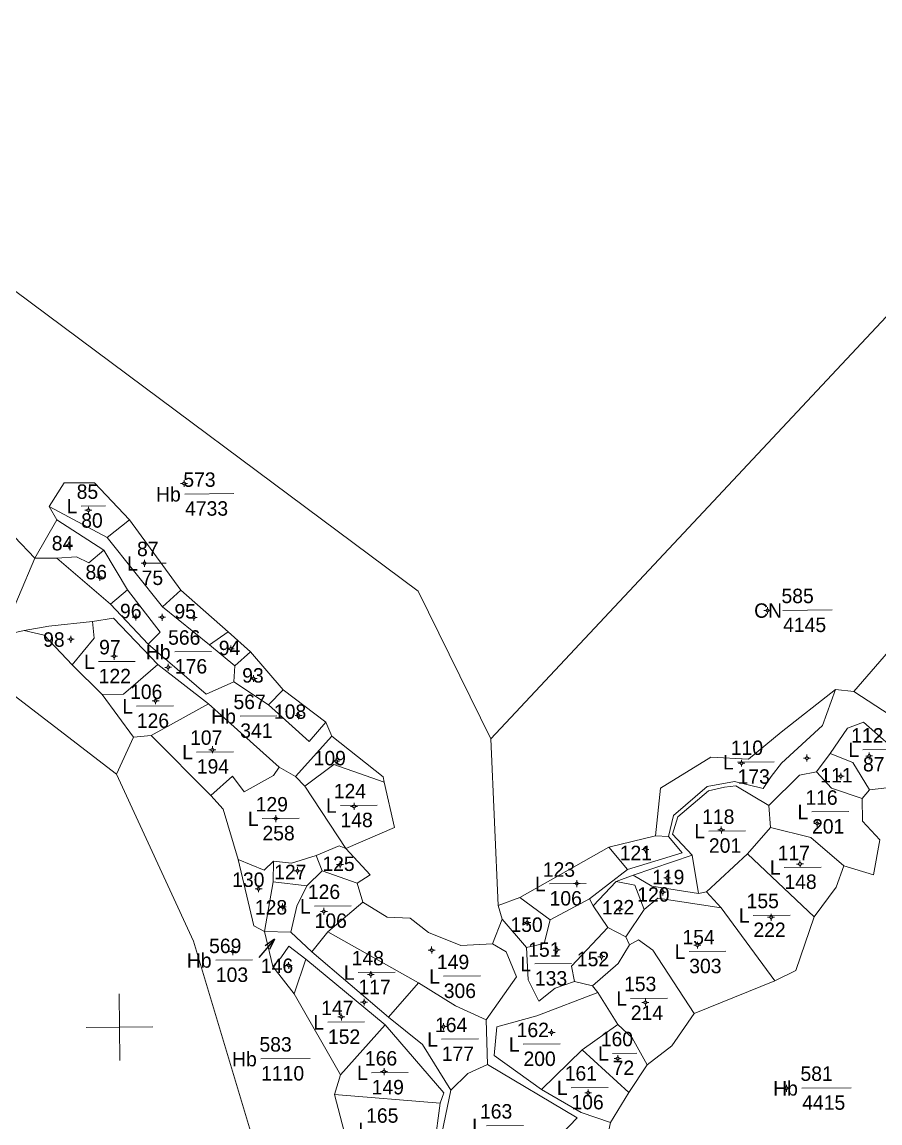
# Model space of a CAD drawing. Header units: metres. Extents: x 550490 to 551626, y 1839168 to 1840631.
# Drawn here: x 550938.6 to 551092.9, y 1839876.7 to 1840074.7 of the extents above; entities that cross this region are included whole.
import ezdxf
from ezdxf.enums import TextEntityAlignment as Align

# ---------------------------------------------------------------- set-up
doc = ezdxf.new("R2010")
doc.units = ezdxf.units.M
doc.header["$MEASUREMENT"] = 0
for name, color, linetype, lineweight in [('Level 10', 7, 'Continuous', 0), ('Level 11', 7, 'Continuous', 0), ('Level 13', 7, 'Continuous', 0), ('Level 22', 7, 'Continuous', 0), ('Level 63', 7, 'Continuous', 0)]:
    doc.layers.add(name, color=color, linetype=linetype, lineweight=lineweight)
doc.styles.add('Style-FmSimple', font='FmSimple.shx')
doc.styles.add('Style-Vnarial', font='Vnarial.shx')
doc.dimstyles.get("Standard").update_dxf_attribs({"dimtxt": 0.18, "dimasz": 0.18, "dimexe": 0.18, "dimexo": 0.0625, "dimgap": 0.09, "dimtad": 0, "dimtih": 1, "dimtoh": 1, "dimdec": 4, "dimzin": 0, "dimdsep": 46, "dimtxsty": 'Standard', "dimcen": 0.09, "dimadec": 0, "dimazin": 0, "dimtfac": 1, "dimtdec": 4, "dimtofl": 0, "dimtmove": 0, "dimatfit": 3, "dimfxl": 1, "dimtolj": 1, "dimtzin": 0, "dimarcsym": 0})

# ---------------------------------------------------------------- blocks, each defined once
blk = doc.blocks.new('TerminatorOpen_0.5')
at = {"color": 0, "linetype": 'ByBlock', "lineweight": -2}
for q in [(-1, 0.25), (-1, 0), (-1, -0.25)]:
    blk.add_line((0, 0), q, dxfattribs=at)
blk = doc.blocks.new('CENTRD')
at = {"layer": 'Level 11', "linetype": 'Continuous', "lineweight": 0}
h = blk.add_hatch(color=1, dxfattribs=at)
edge = h.paths.add_edge_path()
edge.add_arc((0.2, 0.2), 1.5, 0, 360)
at = {"layer": 'Level 11', "color": 1, "linetype": 'Continuous', "lineweight": 0}
for p, q in [((0, 6.2), (-6.2, 0)), ((0, 12.4), (0, 6.2)), ((6.2, 0.2), (0, 6.2)), ((0.2, -6.2), (6.2, 0.2)), ((12.4, 0.2), (6.2, 0.2)), ((-6.2, 0), (-12.4, 0)), ((-6.2, 0), (0.2, -6.2)), ((0.2, -6.2), (0.2, -12.4))]:
    blk.add_line(p, q, dxfattribs=at)
blk = doc.blocks.new('N_THUA_80')
at = {"layer": 'Level 13', "color": 3, "linetype": 'Continuous', "lineweight": 0}
blk.add_line((355874.19, 1839891.57), (355883.03, 1839891.65), dxfattribs=at)
at = {"layer": 'Level 13', "color": 3, "linetype": 'Continuous', "lineweight": 0, "style": 'Style-FmSimple'}
for s, p in [('573', (355873.92, 1839894.16999)), ('Hb', (355869.01, 1839891.52999)), ('4733', (355874.23, 1839888.97999))]:
    blk.add_text(s, height=2.59998, dxfattribs=at).set_placement(p, align=Align.MIDDLE_LEFT)
blk = doc.blocks.new('N_THUA_97')
at = {"layer": 'Level 13', "color": 3, "linetype": 'Continuous', "lineweight": 0}
blk.add_line((355979.12, 1839868.76), (355987.96, 1839868.84), dxfattribs=at)
at = {"layer": 'Level 13', "color": 3, "linetype": 'Continuous', "lineweight": 0, "style": 'Style-FmSimple'}
for s, p in [('585', (355978.85, 1839871.35999)), ('CN', (355973.93, 1839868.71999)), ('4145', (355979.15, 1839866.15999))]:
    blk.add_text(s, height=2.59998, dxfattribs=at).set_placement(p, align=Align.MIDDLE_LEFT)
blk = doc.blocks.new('N_THUA_103')
at = {"layer": 'Level 13', "color": 3, "linetype": 'Continuous', "lineweight": 0}
blk.add_line((355854.37, 1839886.77), (355858.79, 1839886.81), dxfattribs=at)
at = {"layer": 'Level 13', "color": 3, "linetype": 'Continuous', "lineweight": 0, "style": 'Style-FmSimple'}
for s, p in [('85', (355853.58, 1839889.35999)), ('L', (355851.78, 1839886.74999)), ('80', (355854.4, 1839884.16999))]:
    blk.add_text(s, height=2.59998, dxfattribs=at).set_placement(p, align=Align.MIDDLE_LEFT)
blk = doc.blocks.new('N_THUA_104')
at = {"layer": 'Level 13', "color": 3, "linetype": 'Continuous', "lineweight": 0}
blk.add_line((355870.27, 1839867.54), (355876.9, 1839867.59), dxfattribs=at)
at = {"layer": 'Level 13', "color": 3, "linetype": 'Continuous', "lineweight": 0, "style": 'Style-FmSimple'}
for s, p in [('566', (355869.09, 1839870.11999)), ('Hb', (355865.09, 1839867.48999)), ('176', (355870.31, 1839864.93999))]:
    blk.add_text(s, height=2.59998, dxfattribs=at).set_placement(p, align=Align.MIDDLE_LEFT)
blk = doc.blocks.new('N_THUA_107')
at = {"layer": 'Level 13', "color": 3, "linetype": 'Continuous', "lineweight": 0, "style": 'Style-FmSimple'}
blk.add_text('84', height=2.59998, dxfattribs=at).set_placement((355845.7, 1839880.45999), align=Align.MIDDLE_LEFT)
blk = doc.blocks.new('N_THUA_108')
at = {"layer": 'Level 13', "color": 3, "linetype": 'Continuous', "lineweight": 0}
blk.add_line((355864.48, 1839877.22), (355868.9, 1839877.26), dxfattribs=at)
at = {"layer": 'Level 13', "color": 3, "linetype": 'Continuous', "lineweight": 0, "style": 'Style-FmSimple'}
for s, p in [('87', (355863.69, 1839879.80999)), ('L', (355861.9, 1839877.19999)), ('75', (355864.52, 1839874.61999))]:
    blk.add_text(s, height=2.59998, dxfattribs=at).set_placement(p, align=Align.MIDDLE_LEFT)
blk = doc.blocks.new('N_THUA_110')
at = {"layer": 'Level 13', "color": 3, "linetype": 'Continuous', "lineweight": 0, "style": 'Style-FmSimple'}
blk.add_text('86', height=2.59998, dxfattribs=at).set_placement((355851.21, 1839874.68999), align=Align.MIDDLE_LEFT)
blk = doc.blocks.new('N_THUA_112')
at = {"layer": 'Level 13', "color": 3, "linetype": 'Continuous', "lineweight": 0}
blk.add_line((355871.42, 1839858.6), (355878.05, 1839858.66), dxfattribs=at)
at = {"layer": 'Level 13', "color": 3, "linetype": 'Continuous', "lineweight": 0, "style": 'Style-FmSimple'}
for s, p in [('567', (355870.24, 1839861.18999)), ('Hb', (355866.23, 1839858.55999)), ('341', (355871.46, 1839855.99999))]:
    blk.add_text(s, height=2.59998, dxfattribs=at).set_placement(p, align=Align.MIDDLE_LEFT)
blk = doc.blocks.new('N_THUA_119')
at = {"layer": 'Level 13', "color": 3, "linetype": 'Continuous', "lineweight": 0, "style": 'Style-FmSimple'}
blk.add_text('96', height=2.6, dxfattribs=at).set_placement((355858.2, 1839867.5), align=Align.MIDDLE_CENTER)
blk = doc.blocks.new('N_THUA_121')
at = {"layer": 'Level 13', "color": 3, "linetype": 'Continuous', "lineweight": 0, "style": 'Style-FmSimple'}
blk.add_text('95', height=2.59998, dxfattribs=at).set_placement((355868.14, 1839867.44999), align=Align.MIDDLE_LEFT)
blk = doc.blocks.new('N_THUA_124')
at = {"layer": 'Level 13', "color": 3, "linetype": 'Continuous', "lineweight": 0}
blk.add_line((355859.03, 1839860.49), (355865.66, 1839860.54), dxfattribs=at)
at = {"layer": 'Level 13', "color": 3, "linetype": 'Continuous', "lineweight": 0, "style": 'Style-FmSimple'}
for s, p in [('97', (355859.15, 1839863.08999)), ('L', (355856.44, 1839860.45999)), ('122', (355859.07, 1839857.88999))]:
    blk.add_text(s, height=2.59998, dxfattribs=at).set_placement(p, align=Align.MIDDLE_LEFT)
blk = doc.blocks.new('N_THUA_125')
at = {"layer": 'Level 13', "color": 3, "linetype": 'Continuous', "lineweight": 0, "style": 'Style-FmSimple'}
blk.add_text('98', height=2.59998, dxfattribs=at).set_placement((355846.04, 1839863.50999), align=Align.MIDDLE_LEFT)
blk = doc.blocks.new('N_THUA_127')
at = {"layer": 'Level 13', "color": 3, "linetype": 'Continuous', "lineweight": 0, "style": 'Style-FmSimple'}
blk.add_text('94', height=2.59998, dxfattribs=at).set_placement((355874.8, 1839861.80999), align=Align.MIDDLE_LEFT)
blk = doc.blocks.new('N_THUA_128')
at = {"layer": 'Level 13', "color": 3, "linetype": 'Continuous', "lineweight": 0, "style": 'Style-FmSimple'}
blk.add_text('93', height=2.6, dxfattribs=at).set_placement((355879.42, 1839856.49), align=Align.MIDDLE_CENTER)
blk = doc.blocks.new('N_THUA_129')
at = {"layer": 'Level 13', "color": 3, "linetype": 'Continuous', "lineweight": 0}
blk.add_line((355866.47, 1839852.47), (355873.1, 1839852.53), dxfattribs=at)
at = {"layer": 'Level 13', "color": 3, "linetype": 'Continuous', "lineweight": 0, "style": 'Style-FmSimple'}
for s, p in [('106', (355865.29, 1839855.05999)), ('L', (355863.88, 1839852.44999)), ('126', (355866.5, 1839849.86999))]:
    blk.add_text(s, height=2.59998, dxfattribs=at).set_placement(p, align=Align.MIDDLE_LEFT)
blk = doc.blocks.new('N_THUA_132')
at = {"layer": 'Level 13', "color": 3, "linetype": 'Continuous', "lineweight": 0, "style": 'Style-FmSimple'}
blk.add_text('108', height=2.59998, dxfattribs=at).set_placement((355887, 1839849.78999), align=Align.MIDDLE_LEFT)
blk = doc.blocks.new('N_THUA_133')
at = {"layer": 'Level 13', "color": 3, "linetype": 'Continuous', "lineweight": 0}
blk.add_line((355971.86, 1839841.28), (355978.49, 1839841.33), dxfattribs=at)
at = {"layer": 'Level 13', "color": 3, "linetype": 'Continuous', "lineweight": 0, "style": 'Style-FmSimple'}
for s, p in [('110', (355970.68, 1839843.85999)), ('L', (355969.27, 1839841.24999)), ('173', (355971.9, 1839838.67999))]:
    blk.add_text(s, height=2.59998, dxfattribs=at).set_placement(p, align=Align.MIDDLE_LEFT)
blk = doc.blocks.new('N_THUA_135')
at = {"layer": 'Level 13', "color": 3, "linetype": 'Continuous', "lineweight": 0}
blk.add_line((355876.69, 1839843.66), (355883.32, 1839843.72), dxfattribs=at)
at = {"layer": 'Level 13', "color": 3, "linetype": 'Continuous', "lineweight": 0, "style": 'Style-FmSimple'}
for s, p in [('107', (355875.51, 1839846.24999)), ('L', (355874.1, 1839843.63999)), ('194', (355876.72, 1839841.06999))]:
    blk.add_text(s, height=2.59998, dxfattribs=at).set_placement(p, align=Align.MIDDLE_LEFT)
blk = doc.blocks.new('N_THUA_136')
at = {"layer": 'Level 13', "color": 3, "linetype": 'Continuous', "lineweight": 0}
blk.add_line((355994.81, 1839842.55), (355999.22, 1839842.59), dxfattribs=at)
at = {"layer": 'Level 13', "color": 3, "linetype": 'Continuous', "lineweight": 0, "style": 'Style-FmSimple'}
for s, p in [('112', (355992.72, 1839845.12999)), ('L', (355992.22, 1839842.52999)), ('87', (355994.84, 1839839.94999))]:
    blk.add_text(s, height=2.59998, dxfattribs=at).set_placement(p, align=Align.MIDDLE_LEFT)
blk = doc.blocks.new('N_THUA_138')
at = {"layer": 'Level 13', "color": 3, "linetype": 'Continuous', "lineweight": 0}
blk.add_line((355883.15, 1839807.39), (355891.99, 1839807.47), dxfattribs=at)
at = {"layer": 'Level 13', "color": 3, "linetype": 'Continuous', "lineweight": 0, "style": 'Style-FmSimple'}
for s, p in [('583', (355882.88, 1839809.98999)), ('Hb', (355877.96, 1839807.33999)), ('1110', (355883.18, 1839804.78999))]:
    blk.add_text(s, height=2.59998, dxfattribs=at).set_placement(p, align=Align.MIDDLE_LEFT)
blk = doc.blocks.new('N_THUA_140')
at = {"layer": 'Level 13', "color": 3, "linetype": 'Continuous', "lineweight": 0, "style": 'Style-FmSimple'}
blk.add_text('109', height=2.59998, dxfattribs=at).set_placement((355893.76, 1839841.60999), align=Align.MIDDLE_LEFT)
blk = doc.blocks.new('N_THUA_141')
at = {"layer": 'Level 13', "color": 3, "linetype": 'Continuous', "lineweight": 0}
blk.add_line((355982.54, 1839782.82), (355991.38, 1839782.9), dxfattribs=at)
at = {"layer": 'Level 13', "color": 3, "linetype": 'Continuous', "lineweight": 0, "style": 'Style-FmSimple'}
for s, p in [('581', (355982.27, 1839785.41999)), ('Hb', (355977.35, 1839782.77999)), ('4415', (355982.58, 1839780.21999))]:
    blk.add_text(s, height=2.59998, dxfattribs=at).set_placement(p, align=Align.MIDDLE_LEFT)
blk = doc.blocks.new('N_THUA_143')
at = {"layer": 'Level 13', "color": 3, "linetype": 'Continuous', "lineweight": 0, "style": 'Style-FmSimple'}
blk.add_text('111', height=2.59998, dxfattribs=at).set_placement((355984.52, 1839838.90999), align=Align.MIDDLE_LEFT)
blk = doc.blocks.new('N_THUA_144')
at = {"layer": 'Level 13', "color": 3, "linetype": 'Continuous', "lineweight": 0}
blk.add_line((355902.16, 1839833.47), (355908.78, 1839833.53), dxfattribs=at)
at = {"layer": 'Level 13', "color": 3, "linetype": 'Continuous', "lineweight": 0, "style": 'Style-FmSimple'}
for s, p in [('124', (355900.98, 1839836.05999)), ('L', (355899.57, 1839833.44999)), ('148', (355902.19, 1839830.86999))]:
    blk.add_text(s, height=2.59998, dxfattribs=at).set_placement(p, align=Align.MIDDLE_LEFT)
blk = doc.blocks.new('N_THUA_145')
at = {"layer": 'Level 13', "color": 3, "linetype": 'Continuous', "lineweight": 0}
blk.add_line((355888.11, 1839831.29), (355894.74, 1839831.35), dxfattribs=at)
at = {"layer": 'Level 13', "color": 3, "linetype": 'Continuous', "lineweight": 0, "style": 'Style-FmSimple'}
for s, p in [('129', (355886.93, 1839833.87999)), ('L', (355885.52, 1839831.26999)), ('258', (355888.15, 1839828.68999))]:
    blk.add_text(s, height=2.59998, dxfattribs=at).set_placement(p, align=Align.MIDDLE_LEFT)
blk = doc.blocks.new('N_THUA_146')
at = {"layer": 'Level 13', "color": 3, "linetype": 'Continuous', "lineweight": 0}
blk.add_line((355985.46, 1839830.42), (355992.08, 1839830.47), dxfattribs=at)
at = {"layer": 'Level 13', "color": 3, "linetype": 'Continuous', "lineweight": 0, "style": 'Style-FmSimple'}
for s, p in [('116', (355984.28, 1839832.99999)), ('L', (355982.87, 1839830.38999)), ('201', (355985.49, 1839827.81999))]:
    blk.add_text(s, height=2.59998, dxfattribs=at).set_placement(p, align=Align.MIDDLE_LEFT)
blk = doc.blocks.new('N_THUA_148')
at = {"layer": 'Level 13', "color": 3, "linetype": 'Continuous', "lineweight": 0}
blk.add_line((355968.23, 1839829.25), (355974.86, 1839829.31), dxfattribs=at)
at = {"layer": 'Level 13', "color": 3, "linetype": 'Continuous', "lineweight": 0, "style": 'Style-FmSimple'}
for s, p in [('118', (355967.05, 1839831.83999)), ('L', (355965.64, 1839829.22999)), ('201', (355968.27, 1839826.64999))]:
    blk.add_text(s, height=2.59998, dxfattribs=at).set_placement(p, align=Align.MIDDLE_LEFT)
blk = doc.blocks.new('N_THUA_153')
at = {"layer": 'Level 13', "color": 3, "linetype": 'Continuous', "lineweight": 0}
blk.add_line((355982.38, 1839823.1), (355989.01, 1839823.16), dxfattribs=at)
at = {"layer": 'Level 13', "color": 3, "linetype": 'Continuous', "lineweight": 0, "style": 'Style-FmSimple'}
for s, p in [('117', (355981.2, 1839825.68999)), ('L', (355979.8, 1839823.07999)), ('148', (355982.42, 1839820.50999))]:
    blk.add_text(s, height=2.59998, dxfattribs=at).set_placement(p, align=Align.MIDDLE_LEFT)
blk = doc.blocks.new('N_THUA_154')
at = {"layer": 'Level 13', "color": 3, "linetype": 'Continuous', "lineweight": 0, "style": 'Style-FmSimple'}
blk.add_text('121', height=2.59998, dxfattribs=at).set_placement((355949.38, 1839825.67999), align=Align.MIDDLE_LEFT)
blk = doc.blocks.new('N_THUA_155')
at = {"layer": 'Level 13', "color": 3, "linetype": 'Continuous', "lineweight": 0, "style": 'Style-FmSimple'}
blk.add_text('125', height=2.6, dxfattribs=at).set_placement((355895.19, 1839822.99), align=Align.MIDDLE_CENTER)
blk = doc.blocks.new('N_THUA_156')
at = {"layer": 'Level 13', "color": 3, "linetype": 'Continuous', "lineweight": 0}
blk.add_line((355942.22, 1839819.57), (355948.85, 1839819.62), dxfattribs=at)
at = {"layer": 'Level 13', "color": 3, "linetype": 'Continuous', "lineweight": 0, "style": 'Style-FmSimple'}
for s, p in [('123', (355941.04, 1839822.14999)), ('L', (355939.63, 1839819.53999)), ('106', (355942.26, 1839816.96999))]:
    blk.add_text(s, height=2.59998, dxfattribs=at).set_placement(p, align=Align.MIDDLE_LEFT)
blk = doc.blocks.new('N_THUA_157')
at = {"layer": 'Level 13', "color": 3, "linetype": 'Continuous', "lineweight": 0, "style": 'Style-FmSimple'}
blk.add_text('127', height=2.59998, dxfattribs=at).set_placement((355886.84, 1839821.87999), align=Align.MIDDLE_LEFT)
blk = doc.blocks.new('N_THUA_158')
at = {"layer": 'Level 13', "color": 3, "linetype": 'Continuous', "lineweight": 0}
blk.add_line((355977.18, 1839813.52), (355983.81, 1839813.58), dxfattribs=at)
at = {"layer": 'Level 13', "color": 3, "linetype": 'Continuous', "lineweight": 0, "style": 'Style-FmSimple'}
for s, p in [('155', (355976, 1839816.10999)), ('L', (355974.59, 1839813.48999)), ('222', (355977.22, 1839810.91999))]:
    blk.add_text(s, height=2.59998, dxfattribs=at).set_placement(p, align=Align.MIDDLE_LEFT)
blk = doc.blocks.new('N_THUA_159')
at = {"layer": 'Level 13', "color": 3, "linetype": 'Continuous', "lineweight": 0, "style": 'Style-FmSimple'}
blk.add_text('119', height=2.59998, dxfattribs=at).set_placement((355953.31, 1839820.59999), align=Align.MIDDLE_LEFT)
blk = doc.blocks.new('N_THUA_160')
at = {"layer": 'Level 13', "color": 3, "linetype": 'Continuous', "lineweight": 0, "style": 'Style-FmSimple'}
blk.add_text('130', height=2.6, dxfattribs=at).set_placement((355880.49, 1839818.61), align=Align.MIDDLE_CENTER)
blk = doc.blocks.new('N_THUA_162')
at = {"layer": 'Level 13', "color": 3, "linetype": 'Continuous', "lineweight": 0}
blk.add_line((355896.74, 1839814.6), (355903.36, 1839814.65), dxfattribs=at)
at = {"layer": 'Level 13', "color": 3, "linetype": 'Continuous', "lineweight": 0, "style": 'Style-FmSimple'}
for s, p in [('126', (355895.56, 1839817.18999)), ('L', (355894.15, 1839814.56999)), ('106', (355896.77, 1839811.99999))]:
    blk.add_text(s, height=2.59998, dxfattribs=at).set_placement(p, align=Align.MIDDLE_LEFT)
blk = doc.blocks.new('N_THUA_165')
at = {"layer": 'Level 13', "color": 3, "linetype": 'Continuous', "lineweight": 0, "style": 'Style-FmSimple'}
blk.add_text('120', height=2.59998, dxfattribs=at).set_placement((355952.54, 1839818.03999), align=Align.MIDDLE_LEFT)
blk = doc.blocks.new('N_THUA_168')
at = {"layer": 'Level 13', "color": 3, "linetype": 'Continuous', "lineweight": 0, "style": 'Style-FmSimple'}
blk.add_text('128', height=2.59998, dxfattribs=at).set_placement((355884.13, 1839815.34999), align=Align.MIDDLE_LEFT)
blk = doc.blocks.new('N_THUA_169')
at = {"layer": 'Level 13', "color": 3, "linetype": 'Continuous', "lineweight": 0, "style": 'Style-FmSimple'}
blk.add_text('122', height=2.6, dxfattribs=at).set_placement((355945.48, 1839814.98), align=Align.MIDDLE_CENTER)
blk = doc.blocks.new('N_THUA_170')
at = {"layer": 'Level 13', "color": 3, "linetype": 'Continuous', "lineweight": 0, "style": 'Style-FmSimple'}
blk.add_text('150', height=2.6, dxfattribs=at).set_placement((355928.84, 1839812.6), align=Align.MIDDLE_CENTER)
blk = doc.blocks.new('N_THUA_171')
at = {"layer": 'Level 13', "color": 3, "linetype": 'Continuous', "lineweight": 0}
blk.add_line((355963.93, 1839808.53), (355970.56, 1839808.59), dxfattribs=at)
at = {"layer": 'Level 13', "color": 3, "linetype": 'Continuous', "lineweight": 0, "style": 'Style-FmSimple'}
for s, p in [('154', (355962.75, 1839811.11999)), ('L', (355961.34, 1839808.50999)), ('303', (355963.97, 1839805.92999))]:
    blk.add_text(s, height=2.59998, dxfattribs=at).set_placement(p, align=Align.MIDDLE_LEFT)
blk = doc.blocks.new('N_THUA_172')
at = {"layer": 'Level 13', "color": 3, "linetype": 'Continuous', "lineweight": 0}
blk.add_line((355938.65, 1839807.62), (355945.28, 1839807.67), dxfattribs=at)
at = {"layer": 'Level 13', "color": 3, "linetype": 'Continuous', "lineweight": 0, "style": 'Style-FmSimple'}
for s, p in [('151', (355937.47, 1839810.19999)), ('L', (355936.06, 1839807.58999)), ('133', (355938.68, 1839805.01999))]:
    blk.add_text(s, height=2.59998, dxfattribs=at).set_placement(p, align=Align.MIDDLE_LEFT)
blk = doc.blocks.new('N_THUA_174')
at = {"layer": 'Level 13', "color": 3, "linetype": 'Continuous', "lineweight": 0}
blk.add_line((355916.17, 1839807.66), (355922.8, 1839807.72), dxfattribs=at)
at = {"layer": 'Level 13', "color": 3, "linetype": 'Continuous', "lineweight": 0, "style": 'Style-FmSimple'}
for s, p in [('149', (355914.99, 1839810.24999)), ('L', (355913.58, 1839807.63999)), ('306', (355916.21, 1839805.05999))]:
    blk.add_text(s, height=2.59998, dxfattribs=at).set_placement(p, align=Align.MIDDLE_LEFT)
blk = doc.blocks.new('N_THUA_178')
at = {"layer": 'Level 13', "color": 3, "linetype": 'Continuous', "lineweight": 0, "style": 'Style-FmSimple'}
blk.add_text('152', height=2.59998, dxfattribs=at).set_placement((355941.49, 1839806.41999), align=Align.MIDDLE_LEFT)
blk = doc.blocks.new('N_THUA_179')
at = {"layer": 'Level 13', "color": 3, "linetype": 'Continuous', "lineweight": 0}
blk.add_line((355906.45, 1839798.06), (355913.07, 1839798.12), dxfattribs=at)
at = {"layer": 'Level 13', "color": 3, "linetype": 'Continuous', "lineweight": 0, "style": 'Style-FmSimple'}
for s, p in [('569', (355905.26, 1839800.64999)), ('Hb', (355901.26, 1839798.01999)), ('103', (355906.48, 1839795.45999))]:
    blk.add_text(s, height=2.59998, dxfattribs=at).set_placement(p, align=Align.MIDDLE_LEFT)
blk = doc.blocks.new('N_THUA_180')
at = {"layer": 'Level 13', "color": 3, "linetype": 'Continuous', "lineweight": 0}
blk.add_line((355905.19, 1839803.24), (355911.82, 1839803.3), dxfattribs=at)
at = {"layer": 'Level 13', "color": 3, "linetype": 'Continuous', "lineweight": 0, "style": 'Style-FmSimple'}
for s, p in [('148', (355904.01, 1839805.82999)), ('L', (355902.6, 1839803.21999)), ('117', (355905.22, 1839800.63999))]:
    blk.add_text(s, height=2.59998, dxfattribs=at).set_placement(p, align=Align.MIDDLE_LEFT)
blk = doc.blocks.new('N_THUA_184')
at = {"layer": 'Level 13', "color": 3, "linetype": 'Continuous', "lineweight": 0}
blk.add_line((355954.56, 1839798.22), (355961.19, 1839798.28), dxfattribs=at)
at = {"layer": 'Level 13', "color": 3, "linetype": 'Continuous', "lineweight": 0, "style": 'Style-FmSimple'}
for s, p in [('153', (355953.38, 1839800.80999)), ('L', (355951.97, 1839798.19999)), ('214', (355954.59, 1839795.61999))]:
    blk.add_text(s, height=2.59998, dxfattribs=at).set_placement(p, align=Align.MIDDLE_LEFT)
blk = doc.blocks.new('N_THUA_185')
at = {"layer": 'Level 13', "color": 3, "linetype": 'Continuous', "lineweight": 0, "style": 'Style-FmSimple'}
blk.add_text('146', height=2.59998, dxfattribs=at).set_placement((355885.21, 1839804.82999), align=Align.MIDDLE_LEFT)
blk = doc.blocks.new('N_THUA_187')
at = {"layer": 'Level 13', "color": 3, "linetype": 'Continuous', "lineweight": 0}
blk.add_line((355899.88, 1839795.61), (355906.51, 1839795.67), dxfattribs=at)
at = {"layer": 'Level 13', "color": 3, "linetype": 'Continuous', "lineweight": 0, "style": 'Style-FmSimple'}
for s, p in [('147', (355898.7, 1839798.19999)), ('L', (355897.29, 1839795.58999)), ('152', (355899.91, 1839793.00999))]:
    blk.add_text(s, height=2.59998, dxfattribs=at).set_placement(p, align=Align.MIDDLE_LEFT)
blk = doc.blocks.new('N_THUA_189')
at = {"layer": 'Level 13', "color": 3, "linetype": 'Continuous', "lineweight": 0}
blk.add_line((355918.28, 1839793.87), (355924.91, 1839793.93), dxfattribs=at)
at = {"layer": 'Level 13', "color": 3, "linetype": 'Continuous', "lineweight": 0, "style": 'Style-FmSimple'}
for s, p in [('164', (355917.1, 1839796.45999)), ('L', (355915.69, 1839793.84999)), ('177', (355918.31, 1839791.26999))]:
    blk.add_text(s, height=2.59998, dxfattribs=at).set_placement(p, align=Align.MIDDLE_LEFT)
blk = doc.blocks.new('N_THUA_192')
at = {"layer": 'Level 13', "color": 3, "linetype": 'Continuous', "lineweight": 0}
blk.add_line((355937.71, 1839792.78), (355944.34, 1839792.84), dxfattribs=at)
at = {"layer": 'Level 13', "color": 3, "linetype": 'Continuous', "lineweight": 0, "style": 'Style-FmSimple'}
for s, p in [('162', (355936.53, 1839795.36999)), ('L', (355935.13, 1839792.75999)), ('200', (355937.75, 1839790.17999))]:
    blk.add_text(s, height=2.59998, dxfattribs=at).set_placement(p, align=Align.MIDDLE_LEFT)
blk = doc.blocks.new('N_THUA_197')
at = {"layer": 'Level 13', "color": 3, "linetype": 'Continuous', "lineweight": 0}
blk.add_line((355907.57, 1839785.78), (355914.19, 1839785.84), dxfattribs=at)
at = {"layer": 'Level 13', "color": 3, "linetype": 'Continuous', "lineweight": 0, "style": 'Style-FmSimple'}
for s, p in [('166', (355906.39, 1839788.36999)), ('L', (355904.98, 1839785.75999)), ('149', (355907.6, 1839783.17999))]:
    blk.add_text(s, height=2.59998, dxfattribs=at).set_placement(p, align=Align.MIDDLE_LEFT)
blk = doc.blocks.new('N_THUA_198')
at = {"layer": 'Level 13', "color": 3, "linetype": 'Continuous', "lineweight": 0}
blk.add_line((355949.59, 1839788.13), (355954, 1839788.17), dxfattribs=at)
at = {"layer": 'Level 13', "color": 3, "linetype": 'Continuous', "lineweight": 0, "style": 'Style-FmSimple'}
for s, p in [('160', (355947.49, 1839790.70999)), ('L', (355947, 1839788.10999)), ('72', (355949.62, 1839785.52999))]:
    blk.add_text(s, height=2.59998, dxfattribs=at).set_placement(p, align=Align.MIDDLE_LEFT)
blk = doc.blocks.new('N_THUA_202')
at = {"layer": 'Level 13', "color": 3, "linetype": 'Continuous', "lineweight": 0}
blk.add_line((355944.27, 1839781.95), (355950.9, 1839782.01), dxfattribs=at)
at = {"layer": 'Level 13', "color": 3, "linetype": 'Continuous', "lineweight": 0, "style": 'Style-FmSimple'}
for s, p in [('161', (355943.09, 1839784.53999)), ('L', (355941.68, 1839781.92999)), ('106', (355944.3, 1839779.34999))]:
    blk.add_text(s, height=2.59998, dxfattribs=at).set_placement(p, align=Align.MIDDLE_LEFT)
blk = doc.blocks.new('N_THUA_204')
at = {"layer": 'Level 13', "color": 3, "linetype": 'Continuous', "lineweight": 0}
blk.add_line((355929.39, 1839775.65), (355936.02, 1839775.7), dxfattribs=at)
at = {"layer": 'Level 13', "color": 3, "linetype": 'Continuous', "lineweight": 0, "style": 'Style-FmSimple'}
for s, p in [('163', (355928.21, 1839778.23999)), ('L', (355926.81, 1839775.61999)), ('314', (355929.43, 1839773.04999))]:
    blk.add_text(s, height=2.59998, dxfattribs=at).set_placement(p, align=Align.MIDDLE_LEFT)
blk = doc.blocks.new('N_THUA_208')
at = {"layer": 'Level 13', "color": 3, "linetype": 'Continuous', "lineweight": 0}
blk.add_line((355908.72, 1839774.71), (355915.34, 1839774.77), dxfattribs=at)
at = {"layer": 'Level 13', "color": 3, "linetype": 'Continuous', "lineweight": 0, "style": 'Style-FmSimple'}
for s, p in [('165', (355907.54, 1839777.29999)), ('L', (355906.13, 1839774.68999)), ('203', (355908.75, 1839772.10999))]:
    blk.add_text(s, height=2.59998, dxfattribs=at).set_placement(p, align=Align.MIDDLE_LEFT)

msp = doc.modelspace()

# ---------------------------------------------------------------- linework, layer by layer
at = {"layer": 'Level 10', "color": 1, "linetype": 'Continuous', "lineweight": 0, "flags": 128}
for points in [[(550885.89, 1840064.24), (550908.68, 1840074.71), (550937.19, 1840026.43), (551009.78, 1839972.32), (551022.88, 1839945.75)], [(550955.54, 1839939.43), (550931.61, 1839957.74), (550907.13, 1839972.96), (550886.56, 1840022.39), (550856.46, 1840048.52), (550878.51, 1840059.63)], [(551022.88, 1839945.75), (551093.97, 1840021.69)], [(550944.83, 1839985.19), (550943.44, 1839987.59)], [(551084.86, 1839954.62), (551088.2, 1839954.28)], [(550993.17, 1839948.74), (550994.3, 1839946.24)], [(550955.54, 1839939.43), (550958.58, 1839946.08)], [(551022.88, 1839945.75), (551024.22, 1839915.79)], [(550979.98, 1839873.98), (550969.38, 1839909.38), (550955.54, 1839939.43)], [(550982.16, 1839911.13), (550983.67, 1839904.8)], [(551044.43, 1839876.77), (551044.08, 1839875.35)]]:
    msp.add_lwpolyline(points, dxfattribs=at)
at = {"layer": 'Level 10', "color": 2, "linetype": 'Continuous', "lineweight": 0, "flags": 128}
for points in [[(550957.87, 1839985.17), (550951.58, 1839991.79), (550946.16, 1839991.83), (550943.44, 1839987.59)], [(550943.44, 1839987.59), (550953.89, 1839981.97)], [(550944.83, 1839985.19), (550940.83, 1839978.26)], [(550953.29, 1839979.7), (550944.83, 1839985.19)], [(550953.89, 1839981.97), (550957.87, 1839985.17)], [(550957.87, 1839985.17), (550967.12, 1839972.54)], [(550937.19, 1839982.13), (550940.83, 1839978.26)], [(550963.84, 1839969.52), (550953.89, 1839981.97)], [(550934.99, 1839964.33), (550940.83, 1839978.26)], [(550944.81, 1839978.29), (550940.83, 1839978.26)], [(550953.29, 1839979.7), (550950.54, 1839977.45), (550948.33, 1839978.49), (550944.81, 1839978.29)], [(550954.46, 1839970.01), (550944.81, 1839978.29)], [(550953.29, 1839979.7), (550957.55, 1839972.55)], [(550957.55, 1839972.55), (550954.46, 1839970.01)], [(550961.24, 1839962.77), (550963.42, 1839964.96), (550957.55, 1839972.55)], [(550967.12, 1839972.54), (550963.84, 1839969.52)], [(550967.12, 1839972.54), (550975.61, 1839965.01)], [(550954.46, 1839970.01), (550961.24, 1839962.77)], [(550972.26, 1839962.68), (550963.84, 1839969.52)], [(551088.2, 1839954.28), (551101.07, 1839969.18)], [(550951.2, 1839966.86), (550943.4, 1839966.04), (550938.95, 1839965.24)], [(550947.58, 1839959.11), (550951.51, 1839963.88), (550951.2, 1839966.86)], [(550951.2, 1839966.86), (550955.02, 1839967.48), (550962.96, 1839959.13)], [(550934.99, 1839964.33), (550938.95, 1839965.24)], [(550938.95, 1839965.24), (550942.56, 1839964.44), (550947.58, 1839959.11)], [(550975.61, 1839965.01), (550972.26, 1839962.68)], [(550975.61, 1839965.01), (550979.66, 1839961.4)], [(550961.24, 1839962.77), (550971.7, 1839953.8), (550976.64, 1839956.05)], [(550976.83, 1839958.91), (550972.26, 1839962.68)], [(550979.66, 1839961.4), (550976.83, 1839958.91)], [(550979.66, 1839961.4), (550985.52, 1839954.59)], [(550947.58, 1839959.11), (550952.99, 1839953.77)], [(550962.96, 1839959.13), (550956.8, 1839953.83), (550952.99, 1839953.77)], [(550972.08, 1839952.06), (550962.96, 1839959.13)], [(550976.64, 1839956.05), (550976.83, 1839958.91)], [(550982.89, 1839951.89), (550976.64, 1839956.05)], [(550982.89, 1839951.89), (550985.52, 1839954.59)], [(550993.17, 1839948.74), (550985.52, 1839954.59)], [(551084.86, 1839954.62), (551075.1, 1839946.97), (551069.22, 1839942.1), (551062.47, 1839942.45), (551053.41, 1839936.89), (551052.48, 1839928.32)], [(551054.82, 1839928.23), (551055.71, 1839931.95), (551061.78, 1839937.17), (551066.72, 1839938.1), (551071.88, 1839936.85), (551073.33, 1839939.02), (551075.18, 1839941.38), (551082.52, 1839948.19), (551084.86, 1839954.62)], [(551101.27, 1839945.8), (551088.2, 1839954.28)], [(550952.99, 1839953.77), (550958.58, 1839946.08)], [(550961.78, 1839946.34), (550972.08, 1839952.06)], [(550984.8, 1839940.69), (550972.08, 1839952.06)], [(550982.89, 1839951.89), (550990.23, 1839945.32), (550993.17, 1839948.74)], [(551083.91, 1839943.12), (551087.02, 1839947.7), (551089.89, 1839948.79), (551097.52, 1839942.04)], [(550958.58, 1839946.08), (550961.78, 1839946.34)], [(550961.78, 1839946.34), (550972.51, 1839935.56)], [(550994.3, 1839946.24), (550987.75, 1839938.99)], [(551003.71, 1839937.97), (551003.49, 1839938.94), (550994.3, 1839946.24)], [(551081.43, 1839939.85), (551083.91, 1839943.12)], [(551083.91, 1839943.12), (551088, 1839941.5), (551090.98, 1839936.57)], [(550972.51, 1839935.56), (550976.4, 1839939.03), (550978.53, 1839936.22), (550983.76, 1839939.19), (550984.8, 1839940.69)], [(550984.8, 1839940.69), (550987.75, 1839938.99)], [(550989.41, 1839937.25), (550994.62, 1839941.14), (551003.71, 1839937.97)], [(551097.52, 1839942.04), (551094.12, 1839936.95), (551090.98, 1839936.57)], [(550987.75, 1839938.99), (550989.41, 1839937.25)], [(551072.87, 1839933.75), (551078.43, 1839939.25), (551081.43, 1839939.85)], [(551081.43, 1839939.85), (551084.13, 1839936.91), (551089.69, 1839935.02)], [(550989.41, 1839937.25), (550996.81, 1839926.04)], [(550996.81, 1839926.04), (551005.57, 1839929.85), (551003.71, 1839937.97)], [(551072.87, 1839933.75), (551066.93, 1839937.31), (551064.9, 1839937.08), (551062.01, 1839936.42), (551056.53, 1839931.71), (551055.58, 1839928.65), (551059.09, 1839924.86)], [(551089.69, 1839935.02), (551090.98, 1839936.57)], [(550977.45, 1839924.05), (550974.72, 1839933.1), (550972.51, 1839935.56)], [(551086.4, 1839922.95), (551091.74, 1839921.33), (551092.84, 1839927.59), (551089.72, 1839930.98), (551089.69, 1839935.02)], [(551073.18, 1839929.8), (551072.87, 1839933.75)], [(551052.48, 1839928.32), (551044.12, 1839926.29)], [(551054.82, 1839928.23), (551052.48, 1839928.32)], [(551069.06, 1839925.06), (551073.18, 1839929.8)], [(551073.18, 1839929.8), (551080.42, 1839928.03), (551086.4, 1839922.95)], [(550996.81, 1839926.04), (550995.62, 1839926.5), (550991.44, 1839924.79)], [(551028.11, 1839917.24), (551044.12, 1839926.29)], [(551044.12, 1839926.29), (551047.45, 1839922.27)], [(551054.82, 1839928.23), (551057.32, 1839925.29), (551047.45, 1839922.27)], [(550991.44, 1839924.79), (550987.03, 1839923.39), (550983.76, 1839923.75)], [(550992.54, 1839922), (550991.44, 1839924.79)], [(550998.84, 1839919.83), (551001.16, 1839921.29), (550996.81, 1839926.04)], [(551059.09, 1839924.86), (551048.48, 1839921.27)], [(551060.26, 1839917.97), (551059.09, 1839924.86)], [(551061.66, 1839918.22), (551069.06, 1839925.06)], [(551081.01, 1839913.75), (551069.06, 1839925.06)], [(550983.76, 1839923.75), (550982.09, 1839922.16), (550977.45, 1839924.05)], [(550982.16, 1839911.13), (550980.26, 1839912.14), (550977.45, 1839924.05)], [(550983.73, 1839920.07), (550983.76, 1839923.75)], [(551081.01, 1839913.75), (551084.99, 1839919.1), (551086.4, 1839922.95)], [(550992.54, 1839922), (550989.76, 1839919.34)], [(550998.84, 1839919.83), (550992.54, 1839922)], [(551047.45, 1839922.27), (551040.65, 1839917)], [(551048.48, 1839921.27), (551045.44, 1839920.1)], [(551048.48, 1839921.27), (551051.86, 1839919.24), (551060.26, 1839917.97)], [(550982.16, 1839911.13), (550983.73, 1839920.07)], [(550989.76, 1839919.34), (550983.73, 1839920.07)], [(550989.76, 1839919.34), (550987.97, 1839915.66), (550986.9, 1839910.97)], [(550999.88, 1839916.4), (550998.84, 1839919.83)], [(551041.26, 1839915.72), (551045.44, 1839920.1)], [(551050.47, 1839915.08), (551048.76, 1839919.42), (551045.44, 1839920.1)], [(550993.56, 1839911.03), (550999.88, 1839916.4)], [(551023.19, 1839908.92), (551017.47, 1839908.62), (551011.67, 1839910.95), (551008.36, 1839913.52), (551004.21, 1839913.71), (550999.88, 1839916.4)], [(551028.11, 1839917.24), (551024.22, 1839915.79)], [(551028.11, 1839917.24), (551033.56, 1839913.19)], [(551033.56, 1839913.19), (551040.65, 1839917)], [(551040.65, 1839917), (551041.26, 1839915.72)], [(551064.31, 1839915.35), (551052.91, 1839917.13), (551050.47, 1839915.08)], [(551061.66, 1839918.22), (551060.26, 1839917.97)], [(551064.31, 1839915.35), (551061.66, 1839918.22)], [(551024.22, 1839915.79), (551024.92, 1839913.31)], [(551041.26, 1839915.72), (551043.9, 1839911.84)], [(551050.47, 1839915.08), (551047.17, 1839910.18)], [(551073.97, 1839902.24), (551064.31, 1839915.35)], [(551023.19, 1839908.92), (551024.92, 1839913.31)], [(551024.92, 1839913.31), (551029.28, 1839908.26)], [(551029.28, 1839908.26), (551032.45, 1839908.94), (551033.56, 1839913.19)], [(551073.97, 1839902.24), (551077.74, 1839904.07), (551081.01, 1839913.75)], [(550986.9, 1839910.97), (550982.16, 1839911.13)], [(550990.7, 1839907.44), (550986.9, 1839910.97)], [(550993.56, 1839911.03), (550990.7, 1839907.44)], [(551009.85, 1839901.88), (550993.56, 1839911.03)], [(551043.9, 1839911.84), (551037.4, 1839904.85), (551037.95, 1839902.11)], [(551043.9, 1839911.84), (551047.17, 1839910.18)], [(550989.59, 1839906.11), (550986.54, 1839908.5), (550985.1, 1839906.39), (550983.67, 1839904.8)], [(551022.06, 1839895.25), (551027.47, 1839902.98), (551025.61, 1839907.48), (551023.19, 1839908.92)], [(551047.82, 1839908.69), (551045.79, 1839905.34), (551041.15, 1839901.33)], [(551047.17, 1839910.18), (551047.82, 1839908.69)], [(551047.82, 1839908.69), (551049.45, 1839909.6), (551052.04, 1839907.76), (551059.47, 1839896.34)], [(550990.7, 1839907.44), (551004.46, 1839895.69)], [(551029.28, 1839908.26), (551029.59, 1839902.43), (551031.52, 1839898.6), (551034.43, 1839900.93), (551037.95, 1839902.11)], [(550983.67, 1839904.8), (550987.5, 1839899.93)], [(550989.59, 1839906.11), (550987.5, 1839899.93)], [(551003.87, 1839894.3), (550989.59, 1839906.11)], [(551004.46, 1839895.69), (551009.85, 1839901.88)], [(551022.06, 1839895.25), (551016.5, 1839897.77), (551009.85, 1839901.88)], [(551041.15, 1839901.33), (551037.95, 1839902.11)], [(551042.1, 1839900.12), (551041.15, 1839901.33)], [(551059.47, 1839896.34), (551073.97, 1839902.24)], [(550995.86, 1839885.36), (550987.5, 1839899.93)], [(551042.1, 1839900.12), (551031.14, 1839895.92), (551023.96, 1839893.96), (551023.46, 1839888.81), (551031.99, 1839882.69)], [(551042.1, 1839900.12), (551045.72, 1839894.41)], [(551004.46, 1839895.69), (551010.61, 1839890.81), (551015.68, 1839882.58)], [(551022.06, 1839895.25), (551022.28, 1839887.19)], [(551051.01, 1839887.13), (551055.46, 1839890.53), (551059.47, 1839896.34)], [(550995.86, 1839885.36), (551003.87, 1839894.3)], [(551003.87, 1839894.3), (551014.41, 1839882.1), (551013.76, 1839880.21)], [(551039.3, 1839889.84), (551045.72, 1839894.41)], [(551045.72, 1839894.41), (551048.29, 1839892.01), (551051.01, 1839887.13)], [(551031.99, 1839882.69), (551039.3, 1839889.84)], [(551047.69, 1839882.15), (551039.3, 1839889.84)], [(551022.28, 1839887.19), (551018.75, 1839885.59), (551015.68, 1839882.58)], [(551025.76, 1839864.39), (551038.39, 1839877.61), (551022.28, 1839887.19)], [(551051.01, 1839887.13), (551047.69, 1839882.15)], [(550994.77, 1839881.8), (550995.86, 1839885.36)], [(551013.76, 1839880.21), (550994.77, 1839881.8)], [(550998.17, 1839868.74), (550994.77, 1839881.8)], [(551015.68, 1839882.58), (551013.79, 1839873.33)], [(551044.43, 1839876.77), (551039.15, 1839878.57), (551031.99, 1839882.69)], [(551047.69, 1839882.15), (551044.43, 1839876.77)], [(551013.76, 1839880.21), (551012.76, 1839872.54), (551012.74, 1839870.96)]]:
    msp.add_lwpolyline(points, dxfattribs=at)
at = {"layer": 'Level 22', "color": 1, "linetype": 'Continuous', "lineweight": 0, "flags": 128}
for points in [[(550957.87, 1839985.17), (550951.58, 1839991.79), (550946.16, 1839991.83), (550943.44, 1839987.59), (550953.89, 1839981.97)], [(550953.29, 1839979.7), (550944.83, 1839985.19), (550940.83, 1839978.26)], [(550953.89, 1839981.97), (550957.87, 1839985.17)], [(550957.87, 1839985.17), (550967.12, 1839972.54)], [(550937.19, 1839982.13), (550940.83, 1839978.26)], [(550963.84, 1839969.52), (550953.89, 1839981.97)], [(550940.83, 1839978.26), (550934.99, 1839964.33)], [(550944.81, 1839978.29), (550940.83, 1839978.26)], [(550953.29, 1839979.7), (550950.54, 1839977.45), (550948.33, 1839978.49), (550944.81, 1839978.29)], [(550954.46, 1839970.01), (550944.81, 1839978.29)], [(550953.29, 1839979.7), (550957.55, 1839972.55)], [(550957.55, 1839972.55), (550954.46, 1839970.01)], [(550961.24, 1839962.77), (550963.42, 1839964.96), (550957.55, 1839972.55)], [(550967.12, 1839972.54), (550963.84, 1839969.52)], [(550967.12, 1839972.54), (550975.61, 1839965.01)], [(550954.46, 1839970.01), (550961.24, 1839962.77)], [(550972.26, 1839962.68), (550963.84, 1839969.52)], [(551101.27, 1839945.8), (551088.2, 1839954.28), (551101.07, 1839969.18)], [(550938.95, 1839965.24), (550943.4, 1839966.04), (550951.2, 1839966.86)], [(550947.58, 1839959.11), (550951.51, 1839963.88), (550951.2, 1839966.86)], [(550951.2, 1839966.86), (550955.02, 1839967.48), (550962.96, 1839959.13)], [(550938.95, 1839965.24), (550942.56, 1839964.44), (550947.58, 1839959.11)], [(550975.61, 1839965.01), (550972.26, 1839962.68)], [(550975.61, 1839965.01), (550979.66, 1839961.4)], [(550976.83, 1839958.91), (550972.26, 1839962.68)], [(550979.66, 1839961.4), (550976.83, 1839958.91)], [(550979.66, 1839961.4), (550985.52, 1839954.59)], [(550947.58, 1839959.11), (550952.99, 1839953.77)], [(550962.96, 1839959.13), (550956.8, 1839953.83), (550952.99, 1839953.77)], [(550972.08, 1839952.06), (550962.96, 1839959.13)], [(550976.64, 1839956.05), (550976.83, 1839958.91)], [(550976.64, 1839956.05), (550982.89, 1839951.89)], [(550982.89, 1839951.89), (550985.52, 1839954.59)], [(550982.89, 1839951.89), (550990.23, 1839945.32), (550993.17, 1839948.74), (550985.52, 1839954.59)], [(551054.82, 1839928.23), (551055.71, 1839931.95), (551061.78, 1839937.17), (551066.72, 1839938.1), (551071.88, 1839936.85), (551073.33, 1839939.02), (551075.18, 1839941.38), (551082.52, 1839948.19), (551084.86, 1839954.62), (551075.1, 1839946.97), (551069.22, 1839942.1), (551062.47, 1839942.45), (551053.41, 1839936.89), (551052.48, 1839928.32)], [(550952.99, 1839953.77), (550958.58, 1839946.08), (550961.78, 1839946.34)], [(550961.78, 1839946.34), (550972.08, 1839952.06)], [(550984.8, 1839940.69), (550972.08, 1839952.06)], [(551083.91, 1839943.12), (551087.02, 1839947.7), (551089.89, 1839948.79), (551097.52, 1839942.04)], [(550961.78, 1839946.34), (550972.51, 1839935.56)], [(551003.71, 1839937.97), (551003.49, 1839938.94), (550994.3, 1839946.24), (550987.75, 1839938.99)], [(551081.43, 1839939.85), (551083.91, 1839943.12)], [(551083.91, 1839943.12), (551088, 1839941.5), (551090.98, 1839936.57)], [(550972.51, 1839935.56), (550976.4, 1839939.03), (550978.53, 1839936.22), (550983.76, 1839939.19), (550984.8, 1839940.69)], [(550984.8, 1839940.69), (550987.75, 1839938.99)], [(550989.41, 1839937.25), (550994.62, 1839941.14), (551003.71, 1839937.97)], [(551090.98, 1839936.57), (551094.12, 1839936.95), (551097.52, 1839942.04)], [(550987.75, 1839938.99), (550989.41, 1839937.25)], [(551072.87, 1839933.75), (551078.43, 1839939.25), (551081.43, 1839939.85)], [(551081.43, 1839939.85), (551084.13, 1839936.91), (551089.69, 1839935.02)], [(550989.41, 1839937.25), (550996.81, 1839926.04)], [(550996.81, 1839926.04), (551005.57, 1839929.85), (551003.71, 1839937.97)], [(551072.87, 1839933.75), (551066.93, 1839937.31), (551064.9, 1839937.08), (551062.01, 1839936.42), (551056.53, 1839931.71), (551055.58, 1839928.65), (551059.09, 1839924.86)], [(551089.69, 1839935.02), (551090.98, 1839936.57)], [(550977.45, 1839924.05), (550974.72, 1839933.1), (550972.51, 1839935.56)], [(551086.4, 1839922.95), (551091.74, 1839921.33), (551092.84, 1839927.59), (551089.72, 1839930.98), (551089.69, 1839935.02)], [(551073.18, 1839929.8), (551072.87, 1839933.75)], [(551052.48, 1839928.32), (551044.12, 1839926.29)], [(551054.82, 1839928.23), (551052.48, 1839928.32)], [(551069.06, 1839925.06), (551073.18, 1839929.8)], [(551073.18, 1839929.8), (551080.42, 1839928.03), (551086.4, 1839922.95)], [(550996.81, 1839926.04), (550995.62, 1839926.5), (550991.44, 1839924.79)], [(551028.11, 1839917.24), (551044.12, 1839926.29)], [(551044.12, 1839926.29), (551047.45, 1839922.27)], [(551054.82, 1839928.23), (551057.32, 1839925.29), (551047.45, 1839922.27)], [(550991.44, 1839924.79), (550987.03, 1839923.39), (550983.76, 1839923.75)], [(550998.84, 1839919.83), (551001.16, 1839921.29), (550996.81, 1839926.04)], [(551059.09, 1839924.86), (551048.48, 1839921.27)], [(551060.26, 1839917.97), (551059.09, 1839924.86)], [(551061.66, 1839918.22), (551069.06, 1839925.06)], [(551081.01, 1839913.75), (551069.06, 1839925.06)], [(550982.16, 1839911.13), (550980.26, 1839912.14), (550977.45, 1839924.05)], [(550983.76, 1839923.75), (550982.09, 1839922.16), (550977.45, 1839924.05)], [(550983.73, 1839920.07), (550983.76, 1839923.75)], [(551081.01, 1839913.75), (551084.99, 1839919.1), (551086.4, 1839922.95)], [(550992.54, 1839922), (550989.76, 1839919.34)], [(550998.84, 1839919.83), (550992.54, 1839922)], [(551047.45, 1839922.27), (551040.65, 1839917)], [(551048.48, 1839921.27), (551045.44, 1839920.1)], [(551048.48, 1839921.27), (551051.86, 1839919.24), (551060.26, 1839917.97)], [(550982.16, 1839911.13), (550983.73, 1839920.07)], [(550989.76, 1839919.34), (550987.97, 1839915.66), (550986.9, 1839910.97)], [(550999.88, 1839916.4), (550998.84, 1839919.83)], [(551041.26, 1839915.72), (551045.44, 1839920.1)], [(551050.47, 1839915.08), (551048.76, 1839919.42), (551045.44, 1839920.1)], [(550993.56, 1839911.03), (550999.88, 1839916.4)], [(551023.19, 1839908.92), (551017.47, 1839908.62), (551011.67, 1839910.95), (551008.36, 1839913.52), (551004.21, 1839913.71), (550999.88, 1839916.4)], [(551028.11, 1839917.24), (551024.22, 1839915.79), (551024.92, 1839913.31)], [(551028.11, 1839917.24), (551033.56, 1839913.19)], [(551033.56, 1839913.19), (551040.65, 1839917)], [(551040.65, 1839917), (551041.26, 1839915.72)], [(551064.31, 1839915.35), (551052.91, 1839917.13), (551050.47, 1839915.08)], [(551061.66, 1839918.22), (551060.26, 1839917.97)], [(551064.31, 1839915.35), (551061.66, 1839918.22)], [(551041.26, 1839915.72), (551043.9, 1839911.84)], [(551050.47, 1839915.08), (551047.17, 1839910.18)], [(551073.97, 1839902.24), (551064.31, 1839915.35)], [(551024.92, 1839913.31), (551029.28, 1839908.26)], [(551029.28, 1839908.26), (551032.45, 1839908.94), (551033.56, 1839913.19)], [(551073.97, 1839902.24), (551077.74, 1839904.07), (551081.01, 1839913.75)], [(550986.9, 1839910.97), (550982.16, 1839911.13)], [(550990.7, 1839907.44), (550986.9, 1839910.97)], [(550993.56, 1839911.03), (550990.7, 1839907.44)], [(551009.85, 1839901.88), (550993.56, 1839911.03)], [(551043.9, 1839911.84), (551037.4, 1839904.85), (551037.95, 1839902.11)], [(551043.9, 1839911.84), (551047.17, 1839910.18)], [(550989.59, 1839906.11), (550986.54, 1839908.5), (550985.1, 1839906.39), (550983.67, 1839904.8), (550987.5, 1839899.93)], [(551022.06, 1839895.25), (551027.47, 1839902.98), (551025.61, 1839907.48), (551023.19, 1839908.92)], [(551047.82, 1839908.69), (551045.79, 1839905.34), (551041.15, 1839901.33)], [(551047.17, 1839910.18), (551047.82, 1839908.69)], [(551047.82, 1839908.69), (551049.45, 1839909.6), (551052.04, 1839907.76), (551059.47, 1839896.34)], [(550990.7, 1839907.44), (551004.46, 1839895.69)], [(551029.28, 1839908.26), (551029.59, 1839902.43), (551031.52, 1839898.6), (551034.43, 1839900.93), (551037.95, 1839902.11)], [(550989.59, 1839906.11), (550987.5, 1839899.93)], [(551003.87, 1839894.3), (550989.59, 1839906.11)], [(551022.06, 1839895.25), (551016.5, 1839897.77), (551009.85, 1839901.88)], [(551041.15, 1839901.33), (551037.95, 1839902.11)], [(551042.1, 1839900.12), (551041.15, 1839901.33)], [(551059.47, 1839896.34), (551073.97, 1839902.24)], [(550995.86, 1839885.36), (550987.5, 1839899.93)], [(551042.1, 1839900.12), (551031.14, 1839895.92), (551023.96, 1839893.96), (551023.46, 1839888.81), (551031.99, 1839882.69)], [(551042.1, 1839900.12), (551045.72, 1839894.41)], [(551004.46, 1839895.69), (551010.61, 1839890.81), (551015.68, 1839882.58)], [(551022.06, 1839895.25), (551022.28, 1839887.19)], [(551051.01, 1839887.13), (551055.46, 1839890.53), (551059.47, 1839896.34)], [(550995.86, 1839885.36), (551003.87, 1839894.3)], [(551003.87, 1839894.3), (551014.41, 1839882.1), (551013.76, 1839880.21)], [(551039.3, 1839889.84), (551045.72, 1839894.41)], [(551045.72, 1839894.41), (551048.29, 1839892.01), (551051.01, 1839887.13)], [(551031.99, 1839882.69), (551039.3, 1839889.84)], [(551047.69, 1839882.15), (551039.3, 1839889.84)], [(551022.28, 1839887.19), (551018.75, 1839885.59), (551015.68, 1839882.58)], [(551025.76, 1839864.39), (551038.39, 1839877.61), (551022.28, 1839887.19)], [(551051.01, 1839887.13), (551047.69, 1839882.15)], [(550994.77, 1839881.8), (550995.86, 1839885.36)], [(551013.76, 1839880.21), (550994.77, 1839881.8)], [(550998.17, 1839868.74), (550994.77, 1839881.8)], [(551015.68, 1839882.58), (551013.79, 1839873.33)], [(551047.69, 1839882.15), (551044.43, 1839876.77), (551039.15, 1839878.57), (551031.99, 1839882.69)], [(551013.76, 1839880.21), (551012.76, 1839872.54), (551012.74, 1839870.96)]]:
    msp.add_lwpolyline(points, dxfattribs=at)
at = {"layer": 'Level 22', "color": 6, "linetype": 'Continuous', "lineweight": 0, "flags": 128}
for points in [[(550992.54, 1839922), (550991.44, 1839924.79)], [(550989.76, 1839919.34), (550983.73, 1839920.07)], [(551004.46, 1839895.69), (551009.85, 1839901.88)]]:
    msp.add_lwpolyline(points, dxfattribs=at)
at = {"layer": 'Level 63', "color": 7, "linetype": 'Continuous', "lineweight": 0}
for p, q in [((550956.16, 1839887.91), (550956.05, 1839899.9)), ((550950.11, 1839893.85), (550962.1, 1839893.96))]:
    msp.add_line(p, q, dxfattribs=at)

# ---------------------------------------------------------------- block references
at = {"layer": 'Level 11', "color": 1, "linetype": 'Continuous', "lineweight": 0, "xscale": 0.04999813735168662, "yscale": 0.04999813735168662, "zscale": 0.04999813735168662}
for p in [(550967.69, 1839991.69), (550950.48, 1839986.9), (550946.99, 1839980.6), (550960.59, 1839977.34), (550952.51, 1839974.83), (550959, 1839967.65), (550963.73, 1839967.64), (550969.44, 1839967.6), (551072.63, 1839968.86), (550947.34, 1839963.67), (550976.09, 1839961.95), (550955.13, 1839960.63), (550964.84, 1839958.63), (550980.2, 1839956.63), (550962.57, 1839952.62), (550988.3, 1839949.95), (550972.79, 1839943.81), (550995.05, 1839941.76), (551079.74, 1839942.31), (551090.93, 1839942.68), (551067.97, 1839941.4), (551085.81, 1839939.06), (550998.27, 1839933.61), (550984.22, 1839931.43), (551081.58, 1839930.54), (551064.34, 1839929.39), (551050.66, 1839925.84), (550988.12, 1839922.04), (550995.76, 1839923.14), (551078.49, 1839923.25), (551038.34, 1839919.73), (551054.6, 1839920.74), (550981.1, 1839918.78), (551053.82, 1839918.2), (550985.43, 1839915.52), (550992.85, 1839914.73), (551046.06, 1839915.14), (551029.43, 1839912.75), (551073.29, 1839913.67), (551060.03, 1839908.66), (550976.48, 1839907.5), (551012.23, 1839907.77), (551034.73, 1839907.78), (551042.77, 1839906.58), (550986.51, 1839904.99), (551001.3, 1839903.38), (551000.08, 1839898.41), (551050.67, 1839898.36), (550995.98, 1839895.75), (551014.37, 1839893.99), (551033.81, 1839892.95), (551045.7, 1839888.26), (551003.67, 1839885.92), (551040.39, 1839882.1), (551076.05, 1839882.92)]:
    msp.add_blockref('CENTRD', p, dxfattribs=at)
at = {"layer": 'Level 13', "color": 3, "linetype": 'Continuous', "lineweight": 0}
for name, p in [('N_THUA_80', (195093.65, 98.23)), ('N_THUA_103', (195094.8, 100.88)), ('N_THUA_107', (195098.2, 100.5)), ('N_THUA_108', (195095.55, 100.12)), ('N_THUA_110', (195098.76, 101.07)), ('N_THUA_97', (195096.31, 100.12)), ('N_THUA_119', (195099.91, 101.26)), ('N_THUA_121', (195097.82, 101.26)), ('N_THUA_125', (195096.31, 100.12)), ('N_THUA_104', (195095.74, 93.88)), ('N_THUA_124', (195093.27, 99.17)), ('N_THUA_127', (195099.15, 100.31)), ('N_THUA_128', (195100.67, 100.69)), ('N_THUA_129', (195092.7, 99.17)), ('N_THUA_112', (195106.35, 91.24)), ('N_THUA_132', (195096.87, 100.88)), ('N_THUA_135', (195093.27, 99.74)), ('N_THUA_136', (195094.98, 101.26)), ('N_THUA_133', (195095.37, 100.31)), ('N_THUA_140', (195097.25, 100.69)), ('N_THUA_143', (195097.62, 100.31)), ('N_THUA_144', (195093.65, 100.31)), ('N_THUA_146', (195095.18, 102.21)), ('N_THUA_145', (195093.65, 100.12)), ('N_THUA_148', (195093.84, 99.93)), ('N_THUA_154', (195096.68, 99.56)), ('N_THUA_153', (195093.27, 99.55)), ('N_THUA_155', (195100.29, 100.31)), ('N_THUA_157', (195097.06, 99.93)), ('N_THUA_156', (195091.19, 100.11)), ('N_THUA_160', (195098.77, 101.82)), ('N_THUA_159', (195098.58, 100.31)), ('N_THUA_162', (195094.41, 101.07)), ('N_THUA_165', (195096.68, 99.74)), ('N_THUA_168', (195096.31, 100.12)), ('N_THUA_169', (195100.29, 100.5)), ('N_THUA_158', (195092.89, 100.5)), ('N_THUA_170', (195100.47, 99.74)), ('N_THUA_171', (195094.6, 98.98)), ('N_THUA_179', (195066.94, 107.88)), ('N_THUA_172', (195092.13, 97.67)), ('N_THUA_180', (195093.84, 100.5)), ('N_THUA_174', (195098.2, 95.39)), ('N_THUA_178', (195096.87, 99.75)), ('N_THUA_185', (195096.31, 100.12)), ('N_THUA_184', (195093.47, 100.87)), ('N_THUA_187', (195093.67, 99.18)), ('N_THUA_189', (195095.74, 97.85)), ('N_THUA_192', (195091, 98.04)), ('N_THUA_198', (195095.17, 101.06)), ('N_THUA_138', (195098.38, 80.82)), ('N_THUA_197', (195093.84, 99.93)), ('N_THUA_202', (195093.08, 101.07)), ('N_THUA_141', (195096.31, 100.12)), ('N_THUA_208', (195092.91, 100.71)), ('N_THUA_204', (195092.72, 100.52))]:
    msp.add_blockref(name, p, dxfattribs=at)

# ---------------------------------------------------------------- leaders
at = {"layer": 'Level 10', "color": 6, "linetype": 'Continuous', "lineweight": 0}
msp.add_leader([(550983.98, 1839909.74), (550981.15, 1839906.44)], dimstyle='Standard', override={"dimtxt": 2, "dimasz": 2, "dimgap": 0, "dimtad": 1, "dimtxsty": 'Style-Vnarial', "dimldrblk": 'TerminatorOpen_0.5'}, dxfattribs=at)

doc.saveas('drawing.dxf')
